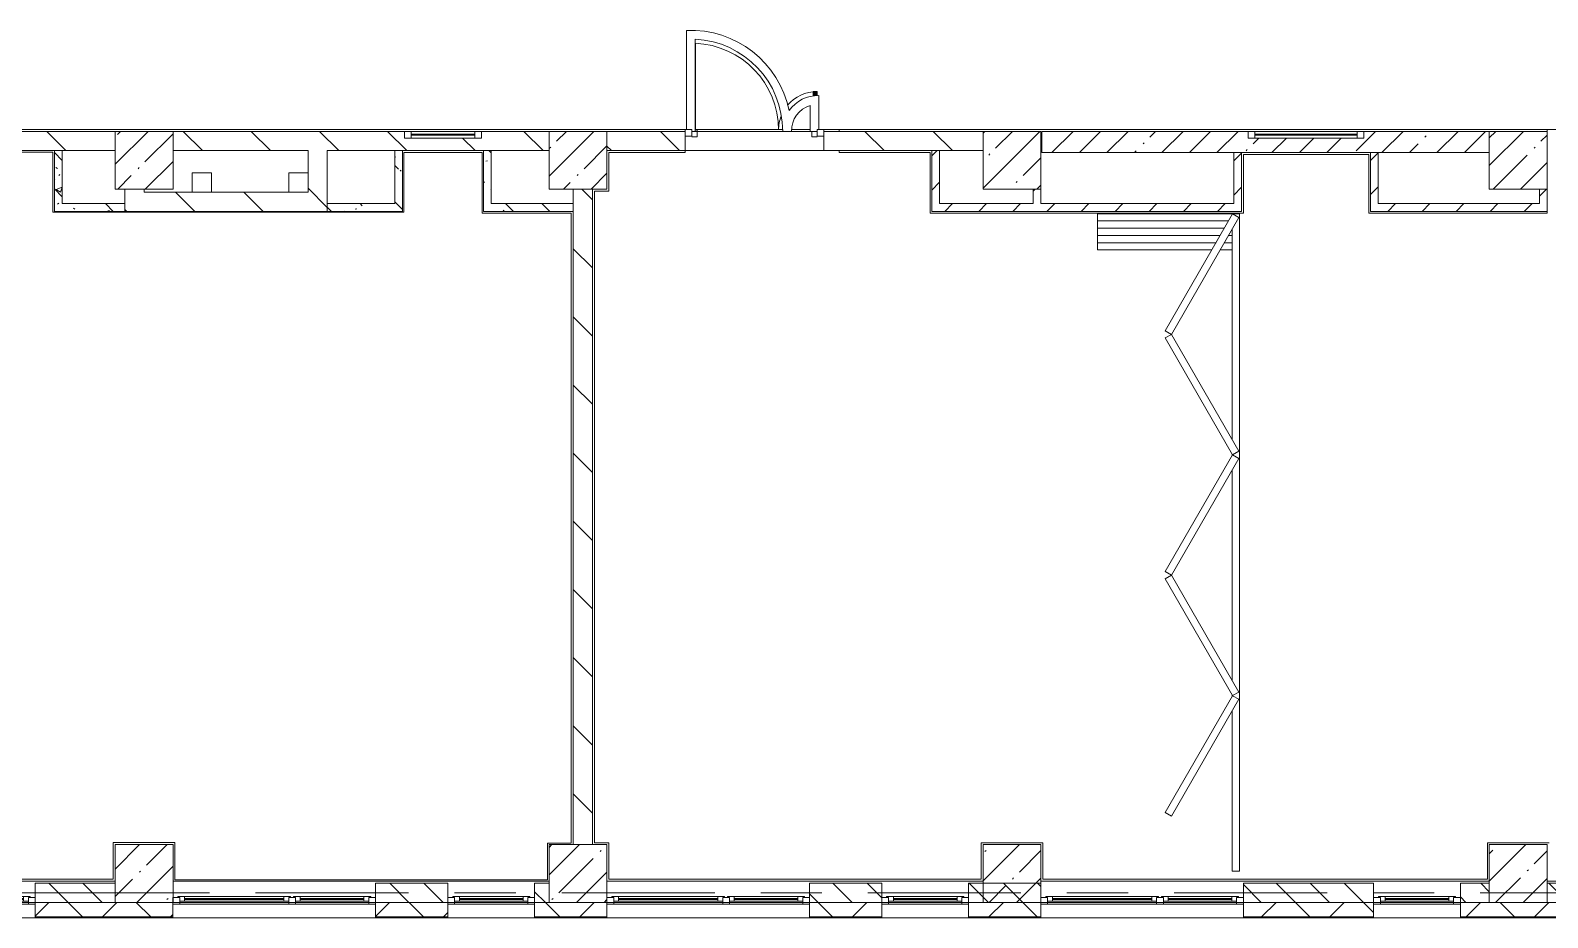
# Model space of a CAD drawing. Header units: millimetres. Extents: x 81773 to 282675, y -8553 to 29000.
# Drawn here: x 154583 to 170318, y -258 to 8948 of the extents above; entities that cross this region are included whole.
import ezdxf

# ---------------------------------------------------------------- set-up
doc = ezdxf.new("R2010")
doc.units = ezdxf.units.MM
doc.linetypes.add('Осевая', pattern=[3175, 635, -476.25, 1587.5, -476.25])
for name, color, linetype, lineweight, true_color in [('A-DETL-GENF-6', 7, 'Continuous', 5, 0xaaaaaa), ('A-DOOR-4', 7, 'Continuous', 5, 0xe2e2e2), ('A-DOOR-5', 7, 'Continuous', 5, 0xaaaaaa), ('A-DOOR-FRAM-4', 7, 'Continuous', 5, 0xaaaaaa), ('A-FLOR-3', 7, 'Continuous', 5, 0xaaaaaa), ('I-WALL-6', 7, 'Continuous', 5, 0x787878)]:
    doc.layers.add(name, color=color, linetype=linetype, lineweight=lineweight, true_color=true_color)
for name, color, linetype, lineweight in [('A-GLAZ-3', 7, 'Continuous', 5), ('A-GLAZ-CWMG-2', 7, 'Continuous', 5), ('A-WALL', 7, 'Continuous', 9), ('A-WALL-2', 7, 'Continuous', 5), ('I-WALL-4', 7, 'Continuous', 5), ('S-COLS-2', 7, 'Continuous', 5), ('Оси', 7, 'Continuous', 9), ('Оси-2', 7, 'Осевая', 9)]:
    doc.layers.add(name, color=color, linetype=linetype, lineweight=lineweight)
pattern_1 = [(135, (147802.7, 0), (-353.553, -353.553), [])]
pattern_2 = [(45, (147802.7, 0), (-176.7767, 176.7767), [])]
pattern_3 = [(135, (147802.7, 0), (-377.17, -377.17), [533.4, -88.9, 17.78, -88.9]), (135, (147802.7, 376.94), (-377.17, -377.17), []), (50, (147802.7, 0), (637.645, -55.787), [66.675, -733.425]), (355, (147802.7, 0), (-123.35, 668.7), [53.34, -586.74]), (100.451, (147855.8, -4.65), (514.3, 612.908), [56.665, -623.315]), (46.184, (147802.7, 177.8), (948.776, -147.15), [100.01, -1100.14]), (96.636, (147881.8, 165.5), (830.91, 865.997), [85, -934.97]), (351.184, (147802.7, 177.8), (830.92, 865.99), [80.01, -880.11]), (21, (147891.6, 133.35), (530.65, -357.928), [66.675, -733.425]), (326, (147891.6, 133.35), (216.308, 644.658), [53.34, -586.74]), (71.451, (147935.8, 103.5), (746.96, 286.724), [56.665, -623.315]), (37.5, (147802.7, 0), (10.8105, 295.9426), [16.764, -562.864, 16.764, -578.866, -588.962]), (37.5, (147802.7, 0), (10.8105, 295.9426), [-1175.258, 16.764, -572.198]), (7.5, (147802.7, 0), (233.869, 350.632), [16.764, -322.834, 16.764, -549.529, -224.472]), (7.5, (147802.7, 0), (233.869, 350.632), [-905.891, 16.764, -207.708]), (327.5, (147604.45, 0), (474.568, -20.0513), [16.764, -205.486, 16.764, -676.656, -920.115]), (327.5, (147604.45, 0), (474.568, -20.0513), [-915.67, 16.764, -903.351]), (317.5, (147515.55, 0), (518.452, 88.993), [16.764, -272.161, 16.764, -443.738, -653.415]), (317.5, (147515.55, 0), (518.452, 88.993), [-749.427, 16.764, -636.65])]
pattern_4 = [(45, (147802.7, 0), (-285.123, 285.123), []), (45, (148087.8, 0), (-285.123, 285.123), [504.031, -100.806, 16.764, -84.042])]

# ---------------------------------------------------------------- blocks, each defined once
blk = doc.blocks.new('120_Окно_СКБ_2Ст - 120_Окно_СКБ_2Ст 3100х2500 _мал_ створка слева-2_-22446420-3_3_3_птичка')
at = {"layer": 'A-GLAZ-3'}
for p, q in [((-1550, -127), (-1550, -57)), ((-1550, -57), (-1480, -57)), ((1550, -57), (-1550, -57)), ((-1480, -127), (-1550, -127)), ((-1550, -127), (-1500, -127)), ((-1480, -127), (-1500, -127)), ((-1500, -127), (-1500, -137)), ((-1500, -137), (-700, -137)), ((-700, -137), (-1500, -137)), ((-1480, -57), (-1480, -127)), ((-720, -87), (-1480, -87)), ((-1480, -87), (-1480, -127)), ((-1430, -137), (-1430, -87)), ((-1430, -107), (-770, -107)), ((-770, -117), (-1430, -117)), ((-770, -137), (-770, -87)), ((-720, -127), (-720, -57)), ((-720, -57), (-650, -57)), ((-720, -127), (-720, -87)), ((-650, -127), (-720, -127)), ((-700, -127), (-720, -127)), ((-700, -127), (-670, -127)), ((-700, -137), (-700, -127)), ((-650, -127), (-670, -127)), ((-670, -127), (-670, -137)), ((-670, -137), (1500, -137)), ((1500, -137), (-670, -137)), ((-650, -57), (-650, -127)), ((1480, -87), (-650, -87)), ((-650, -87), (-650, -127)), ((-600, -137), (-600, -87)), ((-600, -107), (1430, -107)), ((1430, -117), (-600, -117)), ((1430, -137), (1430, -87)), ((1480, -127), (1480, -57)), ((1480, -57), (1550, -57)), ((1480, -127), (1480, -87)), ((1550, -127), (1480, -127)), ((1500, -127), (1480, -127)), ((1500, -127), (1550, -127)), ((1500, -137), (1500, -127)), ((1550, -57), (1550, -127))]:
    blk.add_line(p, q, dxfattribs=at)
blk = doc.blocks.new('120_Окно_СКБ_2Ст - 120_Окно_СКБ_2Ст 2100х2500 _мал створка СЛЕВА_-22446485-3_3_3_птичка')
at = {"layer": 'A-GLAZ-3'}
for p, q in [((-1050, -127), (-1050, -57)), ((-1050, -57), (-980, -57)), ((1050, -57), (-1050, -57)), ((-980, -127), (-1050, -127)), ((-1050, -127), (-1000, -127)), ((-980, -127), (-1000, -127)), ((-1000, -127), (-1000, -137)), ((-1000, -137), (-200, -137)), ((-200, -137), (-1000, -137)), ((-980, -57), (-980, -127)), ((-220, -87), (-980, -87)), ((-980, -87), (-980, -127)), ((-930, -137), (-930, -87)), ((-930, -107), (-270, -107)), ((-270, -117), (-930, -117)), ((-270, -137), (-270, -87)), ((-220, -127), (-220, -57)), ((-220, -57), (-150, -57)), ((-220, -127), (-220, -87)), ((-150, -127), (-220, -127)), ((-200, -127), (-220, -127)), ((-200, -127), (-170, -127)), ((-200, -137), (-200, -127)), ((-150, -127), (-170, -127)), ((-170, -127), (-170, -137)), ((-170, -137), (1000, -137)), ((1000, -137), (-170, -137)), ((-150, -57), (-150, -127)), ((980, -87), (-150, -87)), ((-150, -87), (-150, -127)), ((-100, -137), (-100, -87)), ((-100, -107), (930, -107)), ((930, -117), (-100, -117)), ((930, -137), (930, -87)), ((980, -127), (980, -57)), ((980, -57), (1050, -57)), ((980, -127), (980, -87)), ((1050, -127), (980, -127)), ((1000, -127), (980, -127)), ((1000, -127), (1050, -127)), ((1000, -137), (1000, -127)), ((1050, -57), (1050, -127))]:
    blk.add_line(p, q, dxfattribs=at)
blk = doc.blocks.new('120_Окно_СКБ_1Ст - 120_Окно_СКБ_1Ст 900х2500_h_-22445987-3_3_3_птичка')
at = {"layer": 'A-GLAZ-3'}
for p, q in [((-450, -127), (-450, -57)), ((-450, -57), (-380, -57)), ((450, -57), (-450, -57)), ((-380, -127), (-450, -127)), ((-450, -127), (-400, -127)), ((-380, -127), (-400, -127)), ((-400, -127), (-400, -137)), ((-400, -137), (400, -137)), ((400, -137), (-400, -137)), ((-380, -57), (-380, -127)), ((380, -87), (-380, -87)), ((-380, -87), (-380, -127)), ((-330, -137), (-330, -87)), ((-330, -107), (330, -107)), ((330, -117), (-330, -117)), ((330, -137), (330, -87)), ((380, -127), (380, -57)), ((380, -57), (450, -57)), ((380, -127), (380, -87)), ((450, -127), (380, -127)), ((400, -127), (380, -127)), ((400, -127), (450, -127)), ((400, -137), (400, -127)), ((450, -57), (450, -127))]:
    blk.add_line(p, q, dxfattribs=at)
blk = doc.blocks.new('120_Окно_СКБ_2Ст - 120_Окно_СКБ_2Ст 2100х2500 _мал створка СЛЕВА_-V119-3_3_3_птичка')
at = {"layer": 'A-GLAZ-3'}
for p, q in [((-1050, -127), (-1050, -57)), ((-1050, -57), (-980, -57)), ((1050, -57), (-1050, -57)), ((-980, -127), (-1050, -127)), ((-1050, -127), (-1000, -127)), ((-980, -127), (-1000, -127)), ((-1000, -127), (-1000, -137)), ((-1000, -137), (-200, -137)), ((-200, -137), (-1000, -137)), ((-980, -57), (-980, -127)), ((-220, -87), (-980, -87)), ((-980, -87), (-980, -127)), ((-930, -137), (-930, -87)), ((-930, -107), (-270, -107)), ((-270, -117), (-930, -117)), ((-270, -137), (-270, -87)), ((-220, -127), (-220, -57)), ((-220, -57), (-150, -57)), ((-220, -127), (-220, -87)), ((-150, -127), (-220, -127)), ((-200, -127), (-220, -127)), ((-200, -127), (-170, -127)), ((-200, -137), (-200, -127)), ((-150, -127), (-170, -127)), ((-170, -127), (-170, -137)), ((-170, -137), (1000, -137)), ((1000, -137), (-170, -137)), ((-150, -57), (-150, -127)), ((980, -87), (-150, -87)), ((-150, -87), (-150, -127)), ((-100, -137), (-100, -87)), ((-100, -107), (930, -107)), ((930, -117), (-100, -117)), ((930, -137), (930, -87)), ((980, -127), (980, -57)), ((980, -57), (1050, -57)), ((980, -127), (980, -87)), ((1050, -127), (980, -127)), ((1000, -127), (980, -127)), ((1000, -127), (1050, -127)), ((1000, -137), (1000, -127)), ((1050, -57), (1050, -127))]:
    blk.add_line(p, q, dxfattribs=at)
blk = doc.blocks.new('120_Окно_СКБ_1Ст - 120_Окно_СКБ_1Ст 900х2500_h_-20664874-3_3_3_птичка')
at = {"layer": 'A-GLAZ-3'}
for p, q in [((-450, -127), (-450, -57)), ((-450, -57), (-380, -57)), ((450, -57), (-450, -57)), ((-380, -127), (-450, -127)), ((-450, -127), (-400, -127)), ((-380, -127), (-400, -127)), ((-400, -127), (-400, -137)), ((-400, -137), (400, -137)), ((400, -137), (-400, -137)), ((-380, -57), (-380, -127)), ((380, -87), (-380, -87)), ((-380, -87), (-380, -127)), ((-330, -137), (-330, -87)), ((-330, -107), (330, -107)), ((330, -117), (-330, -117)), ((330, -137), (330, -87)), ((380, -127), (380, -57)), ((380, -57), (450, -57)), ((380, -127), (380, -87)), ((450, -127), (380, -127)), ((400, -127), (380, -127)), ((400, -127), (450, -127)), ((400, -137), (400, -127)), ((450, -57), (450, -127))]:
    blk.add_line(p, q, dxfattribs=at)
blk = doc.blocks.new('DOR__перегородка__Прямоугольная - ТП-3_ Вн_ДПГ_6820х3300h-19315679-3_3_3_птичка')
at = {"layer": 'A-DOOR-5'}
for p, q in [((6445, 1474), (6820, 1474)), ((6445, 1474), (6445, 288)), ((6520, 1474), (6520, 244)), ((6595, 1474), (6595, 201)), ((6670, 1474), (6670, 158)), ((6745, 1474), (6745, 114)), ((6820, 1474), (6820, 0)), ((6445, 201), (6445, 75)), ((6520, 158), (6520, 75)), ((0, 75), (0, 0)), ((0, 75), (1664, 75)), ((0, 0), (6820, 0)), ((1814, 75), (1827, 75)), ((1977, 75), (4164, 75)), ((4314, 75), (4325, 75)), ((4475, 75), (6663, 75)), ((6595, 114), (6595, 75)), ((6813, 75), (6820, 75))]:
    blk.add_line(p, q, dxfattribs=at)
at = {"layer": 'A-DOOR-FRAM-4'}
for p, q in [((570, 707), (608, 772)), ((1783, 7), (570, 707)), ((608, 772), (1820, 72)), ((1821, 72), (3033, 772)), ((3071, 707), (1858, 7)), ((3033, 772), (3071, 707)), ((3070, 707), (3107, 772)), ((4282, 7), (3070, 707)), ((3107, 772), (4320, 72)), ((4319, 72), (5532, 772)), ((5569, 707), (4357, 7)), ((5532, 772), (5569, 707)), ((5569, 707), (5607, 772)), ((6781, 7), (5569, 707)), ((5607, 772), (6819, 72)), ((1820, 72), (1783, 7)), ((1858, 7), (1821, 72)), ((4320, 72), (4282, 7)), ((4357, 7), (4319, 72)), ((6819, 72), (6781, 7))]:
    blk.add_line(p, q, dxfattribs=at)
blk = doc.blocks.new('BSC_Колонна _Прямоугольная - 600х600-V215-3_3_3_птичка')
at = {"layer": 'S-COLS-2'}
h = blk.add_hatch(dxfattribs=at)
h.set_pattern_fill('FP_131', color=256, style=0, pattern_type=2)
h.set_pattern_definition([(45, (-22210, -7600), (-285.123, 285.123), []), (45, (-21924.88, -7600), (-285.123, 285.123), [504.031, -100.806, 16.764, -84.042])])
h.paths.add_polyline_path([(-300, -300), (300, -300), (300, 300), (-300, 300)])
for p, q in [((300, 300), (-300, 300)), ((-300, 300), (-300, -300)), ((300, -300), (300, 300)), ((-300, -300), (300, -300))]:
    blk.add_line(p, q, dxfattribs=at)
blk = doc.blocks.new('BSC_Колонна _Прямоугольная - 600х600-V216-3_3_3_птичка')
at = {"layer": 'S-COLS-2'}
h = blk.add_hatch(dxfattribs=at)
h.set_pattern_fill('FP_132', color=256, style=0, pattern_type=2)
h.set_pattern_definition([(45, (-22210, -200), (-285.123, 285.123), []), (45, (-21924.88, -200), (-285.123, 285.123), [504.031, -100.806, 16.764, -84.042])])
h.paths.add_polyline_path([(-300, -300), (300, -300), (300, 300), (-300, 300)])
for p, q in [((300, 300), (-300, 300)), ((-300, 300), (-300, -300)), ((300, -300), (300, 300)), ((-300, -300), (300, -300))]:
    blk.add_line(p, q, dxfattribs=at)
blk = doc.blocks.new('BSC_Колонна _Прямоугольная - 600х600-V218-3_3_3_птичка')
at = {"layer": 'S-COLS-2'}
h = blk.add_hatch(dxfattribs=at)
h.set_pattern_fill('FP_133', color=256, style=0, pattern_type=2)
h.set_pattern_definition([(45, (-7960, -7600), (-285.123, 285.123), []), (45, (-7674.88, -7600), (-285.123, 285.123), [504.031, -100.806, 16.764, -84.042])])
h.paths.add_polyline_path([(-300, -300), (300, -300), (300, 300), (-300, 300)])
for p, q in [((300, 300), (-300, 300)), ((-300, 300), (-300, -300)), ((300, -300), (300, 300)), ((-300, -300), (300, -300))]:
    blk.add_line(p, q, dxfattribs=at)
blk = doc.blocks.new('BSC_Колонна _Прямоугольная - 600х600-20441433-3_3_3_птичка')
at = {"layer": 'S-COLS-2'}
h = blk.add_hatch(dxfattribs=at)
h.set_pattern_fill('FP_141', color=256, style=0, pattern_type=2)
h.set_pattern_definition([(45, (-12460, -7600), (-285.123, 285.123), []), (45, (-12174.88, -7600), (-285.123, 285.123), [504.031, -100.806, 16.764, -84.042])])
h.paths.add_polyline_path([(-300, -300), (300, -300), (300, 300), (-300, 300)])
for p, q in [((300, 300), (-300, 300)), ((-300, 300), (-300, -300)), ((300, -300), (300, 300)), ((-300, -300), (300, -300))]:
    blk.add_line(p, q, dxfattribs=at)
blk = doc.blocks.new('BSC_Колонна _Прямоугольная - 600х600-V226-3_3_3_птичка')
at = {"layer": 'S-COLS-2'}
h = blk.add_hatch(dxfattribs=at)
h.set_pattern_fill('FP_142', color=256, style=0, pattern_type=2)
h.set_pattern_definition([(45, (-16960, -7600), (-285.123, 285.123), []), (45, (-16674.88, -7600), (-285.123, 285.123), [504.031, -100.806, 16.764, -84.042])])
h.paths.add_polyline_path([(-300, -300), (300, -300), (300, 300), (-300, 300)])
for p, q in [((300, 300), (-300, 300)), ((-300, 300), (-300, -300)), ((300, -300), (300, 300)), ((-300, -300), (300, -300))]:
    blk.add_line(p, q, dxfattribs=at)
blk = doc.blocks.new('120_Окно_СКБ_1Ст - 120_Окно_СКБ_1Ст 400х1200 EI30-24228621-3_3_3_птичка')
at = {"layer": 'A-GLAZ-3'}
for p, q in [((-600, 40), (-600, 110)), ((-600, 110), (-530, 110)), ((600, 110), (-600, 110)), ((-530, 40), (-600, 40)), ((-600, 40), (600, 40)), ((-530, 110), (-530, 40)), ((530, 80), (-530, 80)), ((530, 70), (-530, 70)), ((530, 40), (530, 110)), ((530, 110), (600, 110)), ((600, 40), (530, 40)), ((600, 110), (600, 40))]:
    blk.add_line(p, q, dxfattribs=at)
blk = doc.blocks.new('Прямоугольный импост - 50 x 70 мм-31927764-3_3_3_птичка')
at = {"layer": 'A-GLAZ-CWMG-2'}
for p, q in [((-70, 35), (0, 35)), ((-70, -35), (-70, 35)), ((0, 35), (0, -35)), ((0, -35), (-70, -35))]:
    blk.add_line(p, q, dxfattribs=at)
blk = doc.blocks.new('Дверь_Витражная_остекление_ - ДВН_ДАО_Главный вход_1200 в свету Д-22 _п_-31928779-3_3_3_птичка')
at = {"layer": 'A-DOOR-4'}
for points in [[(610, 384), (650, 388), (650, 430), (610, 430), (610, 388)], [(-615, 30), (-610, 30), (-615, 129)]]:
    blk.add_hatch(color=256, dxfattribs=at).paths.add_polyline_path(points)
at = {"layer": 'A-DETL-GENF-6'}
for p, q in [((-610, 30), (-610, 930)), ((650, 430), (610, 430)), ((610, 430), (610, 384)), ((650, 387), (650, 430)), ((-595, 30), (-615, 30)), ((-595, -40), (-595, 30)), ((595, -40), (595, 16)), ((-650, -40), (-595, -40)), ((650, -40), (595, -40))]:
    blk.add_line(p, q, dxfattribs=at)
at = {"layer": 'A-DOOR-5'}
blk.add_line((650, 430), (650, 387), dxfattribs=at)
for centre, radius, start, end in [((-650, 30), 900, 360, 87.7416), ((650, 30), 400, 90, 140.1159), ((650, 30), 400, 158.7261, 180)]:
    blk.add_arc(centre, radius, start, end, dxfattribs=at)
blk = doc.blocks.new('Прямоугольный импост - 50 x 70 мм-31701779-3_3_3_птичка')
at = {"layer": 'A-GLAZ-CWMG-2'}
for p, q in [((0, 35), (-70, 35)), ((-70, 35), (-70, -35)), ((0, -35), (0, 35)), ((-70, -35), (0, -35))]:
    blk.add_line(p, q, dxfattribs=at)
blk = doc.blocks.new('120_Окно_СКБ_1Ст - 120_Окно_СКБ_1Ст 400х800 EI30-24230873-3_3_3_птичка')
at = {"layer": 'A-GLAZ-3'}
for p, q in [((-400, 30), (-400, 100)), ((-400, 100), (-330, 100)), ((400, 100), (-400, 100)), ((-330, 30), (-400, 30)), ((-400, 30), (400, 30)), ((-330, 100), (-330, 30)), ((330, 70), (-330, 70)), ((330, 60), (-330, 60)), ((330, 30), (330, 100)), ((330, 100), (400, 100)), ((400, 30), (330, 30)), ((400, 100), (400, 30))]:
    blk.add_line(p, q, dxfattribs=at)

msp = doc.modelspace()

# ---------------------------------------------------------------- hatches: boundary and pattern name
at = {"layer": 'A-WALL-2'}
h = msp.add_hatch(dxfattribs=at)
h.set_pattern_fill('FP_82', color=256, style=0, pattern_type=2)
h.set_pattern_definition([(135, (147802.7, 0), (-176.7767, -176.7767), [])])
h.paths.add_polyline_path([(212962.7, -100), (213212.7, -100), (213212.7, 100), (212962.7, 100)])
h.paths.add_polyline_path([(203312.7, -100), (203312.7, 100), (202562.7, 100), (202562.7, -100), (202759.2, -100)])
h.paths.add_polyline_path([(204712.7, -100), (205612.7, -100), (205612.7, 100), (204712.7, 100), (204712.7, -52.2)])
h.paths.add_polyline_path([(212062.7, -100), (212062.7, 100), (211512.7, 100), (211512.7, -100)])
h.paths.add_polyline_path([(209212.7, -100), (209412.7, -100), (209412.7, 100), (209212.7, 100), (209212.7, 42.9)])
h.paths.add_polyline_path([(198812.7, -100), (198812.7, 100), (198062.7, 100), (198062.7, -100), (198520.6, -100)])
h.paths.add_polyline_path([(190462.7, -100), (190712.7, -100), (190712.7, 100), (190462.7, 100)])
h.paths.add_polyline_path([(189562.7, -100), (189562.7, 100), (188942.7, 100), (188942.7, -100)])
h.paths.add_polyline_path([(191212.7, -100), (192112.7, -100), (192112.7, 100), (191212.7, 100), (191212.7, -9.1)])
h.paths.add_polyline_path([(200212.7, -100), (200462.7, -100), (200462.7, 100), (200212.7, 100), (200212.7, 33.3)])
h.paths.add_polyline_path([(195962.7, -100), (195962.7, 100), (195712.7, 100), (195712.7, -100)])
h.paths.add_polyline_path([(185792.7, -100), (185792.7, 100), (185225.7, 100), (185225.7, -100)])
h.paths.add_polyline_path([(186342.7, -100), (186342.7, 100), (186292.7, 100), (186292.7, -100)])
h.paths.add_polyline_path([(184215, -100), (184325.7, -100), (184325.7, 100), (183772.7, 100), (183772.7, -100)])
h.paths.add_polyline_path([(181565.8, -100), (181672.7, -100), (181672.7, 100), (181412.7, 100), (181412.7, -100)])
h.paths.add_polyline_path([(179446.5, -100), (179912.7, -100), (179912.7, 100), (178685.5, 100), (178685.5, -100)])
h.paths.add_polyline_path([(177785.5, -100), (177785.5, 100), (177612.4, 100), (177612.4, -100)])
h.paths.add_polyline_path([(167162.7, -100), (168512.7, -100), (168512.7, 100), (167162.7, 100)])
h.paths.add_polyline_path([(174148.1, -100), (174212.4, -100), (174212.4, 100), (173962.7, 100), (173962.7, -100)])
h.paths.add_polyline_path([(173362.7, -100), (173362.7, 100), (172612.7, 100), (172612.7, -100), (173088.4, -100)])
h.paths.add_polyline_path([(170512.7, -100), (170512.7, 100), (170312.7, 100), (170312.7, -100)])
h.paths.add_polyline_path([(169712.7, -100), (169712.7, 100), (169412.7, 100), (169412.7, -100)])
h.paths.add_polyline_path([(163412.7, -100), (163412.7, 100), (162662.7, 100), (162662.7, -100)])
h.paths.add_polyline_path([(164312.7, -100), (165062.7, -100), (165062.7, 100), (164312.7, 100)])
h.paths.add_polyline_path([(159812.7, -100), (159962.7, -100), (159962.7, 100), (159812.7, 100)])
h.paths.add_polyline_path([(158253, -100), (158912.7, -100), (158912.7, 100), (158162.4, 100), (158162.4, -100)])
h.paths.add_polyline_path([(154632.7, -100), (155462.7, -100), (155462.7, 100), (154632.7, 100)])
h = msp.add_hatch(dxfattribs=at)
h.set_pattern_fill('FP_84', color=256, style=0, pattern_type=2)
h.set_pattern_definition([(45, (147802.7, 0), (-353.5534, 353.5534), []), (135, (147802.7, 0), (-353.5534, -353.5534), [])])
h.paths.add_polyline_path([(202759.2, -250), (203312.7, -250), (203312.7, -100), (202562.7, -100), (202562.7, -250)])
h.paths.add_polyline_path([(204429.8, -250), (204429.8, -100), (204212.7, -100), (204212.7, -250)])
h.paths.add_polyline_path([(188942.7, -250), (189562.7, -250), (189562.7, -100), (188942.7, -100)])
h.paths.add_polyline_path([(192112.7, -250), (192112.7, -100), (190462.7, -100), (190462.7, -250), (191212.7, -250)])
h.paths.add_polyline_path([(198812.7, -250), (198812.7, -100), (198062.7, -100), (198062.7, -250), (198520.6, -250)])
h.paths.add_polyline_path([(200212.7, -250), (200462.7, -250), (200462.7, -100), (199712.7, -100), (199712.7, -250)])
h.paths.add_polyline_path([(195212.7, -250), (195962.7, -250), (195962.7, -100), (195212.7, -100)])
h.paths.add_polyline_path([(184215, -250), (184325.7, -250), (184325.7, -100), (183772.7, -100), (183772.7, -250)])
h.paths.add_polyline_path([(185225.7, -250), (186842.7, -250), (186842.7, -100), (185225.7, -100)])
h.paths.add_polyline_path([(181565.8, -250), (181672.7, -250), (181672.7, -100), (180812.7, -100), (180812.7, -250), (181036, -250)])
h.paths.add_polyline_path([(179446.5, -250), (179912.7, -250), (179912.7, -100), (178685.5, -100), (178685.5, -250)])
h.paths.add_polyline_path([(177785.5, -250), (177785.5, -100), (177012.4, -100), (177012.4, -250), (177327.1, -250)])
h.paths.add_polyline_path([(168512.7, -250), (168512.7, -100), (167162.7, -100), (167162.7, -250), (167790.1, -250)])
h.paths.add_polyline_path([(169909.4, -250), (170512.7, -250), (170512.7, -100), (169412.7, -100), (169412.7, -250)])
h.paths.add_polyline_path([(172612.7, -250), (174212.4, -250), (174212.4, -100), (172612.7, -100)])
h.paths.add_polyline_path([(162662.7, -250), (163412.7, -250), (163412.7, -100), (162662.7, -100)])
h.paths.add_polyline_path([(164312.7, -250), (165062.7, -250), (165062.7, -100), (164312.7, -100)])
h.paths.add_polyline_path([(151532.7, -250), (151532.7, -100), (147542.7, -100), (147542.7, -250), (151365.1, -250)])
h.paths.add_polyline_path([(158912.7, -250), (158912.7, -100), (158162.4, -100), (158162.4, -250), (158253, -250)])
h.paths.add_polyline_path([(154632.7, -250), (156062.4, -250), (156062.4, -100), (154632.7, -100)])
h.paths.add_polyline_path([(160562.7, -250), (160562.7, -100), (159812.7, -100), (159812.7, -250), (160372.4, -250)])
at = {"layer": 'I-WALL-4'}
h = msp.add_hatch(dxfattribs=at)
h.set_pattern_fill('FP_83', color=256, style=0, pattern_type=2)
h.set_pattern_definition(pattern_1)
h.paths.add_polyline_path([(164462.7, 7700), (164462.7, 7900), (162812, 7900), (162812, 7700), (164012.7, 7700)])
h.paths.add_polyline_path([(155462.7, 7700), (155462.7, 7900), (154332.7, 7900), (154332.7, 7700), (154913.7, 7700)])
h.paths.add_polyline_path([(156062.7, 7700), (159962.7, 7700), (159962.7, 7900), (159262.7, 7900), (159262.7, 7830), (158462.7, 7830), (158462.7, 7900), (156062.7, 7900), (156062.7, 7789.5)])
h.paths.add_polyline_path([(161372, 7700), (161372, 7900), (160562.7, 7900), (160562.7, 7700)])
h.paths.add_polyline_path([(151532.7, 7700), (151832.7, 7700), (151832.7, 7900), (151532.7, 7900)])
h = msp.add_hatch(dxfattribs=at)
h.set_pattern_fill('FP_80', color=256, style=0, pattern_type=2)
h.set_pattern_definition(pattern_4)
h.paths.add_polyline_path([(165072.7, 7680), (169712.7, 7680), (169712.7, 7900), (168412.2, 7900), (168412.2, 7830), (167212.2, 7830), (167212.2, 7900), (165072.7, 7900)])
h = msp.add_hatch(dxfattribs=at)
h.set_pattern_fill('FP_83', color=256, style=0, pattern_type=2)
h.set_pattern_definition(pattern_1)
h.paths.add_polyline_path([(157662.7, 7070), (157662.7, 7700), (157462.7, 7700), (157462.7, 7070)])
h = msp.add_hatch(dxfattribs=at)
h.set_pattern_fill('FP_85', color=256, style=0, pattern_type=2)
h.set_pattern_definition(pattern_2)
h.paths.add_polyline_path([(164012.7, 7150), (164012.7, 7700), (163932.7, 7700), (163932.7, 7150)])
h = msp.add_hatch(dxfattribs=at)
h.set_pattern_fill('FP_85', color=256, style=0, pattern_type=2)
h.set_pattern_definition(pattern_2)
h.paths.add_polyline_path([(167142.7, 7070), (167142.7, 7680), (167062.7, 7680), (167062.7, 7070)])
h = msp.add_hatch(dxfattribs=at)
h.set_pattern_fill('FP_85', color=256, style=0, pattern_type=2)
h.set_pattern_definition(pattern_2)
h.paths.add_polyline_path([(168561.7, 7150), (168561.7, 7680), (168481.7, 7680), (168481.7, 7150)])
h = msp.add_hatch(dxfattribs=at)
h.set_pattern_fill('FP_83', color=256, style=0, pattern_type=2)
h.set_pattern_definition(pattern_1)
h.paths.add_polyline_path([(155762.7, 7070), (155762.7, 7300), (155562.7, 7300), (155562.7, 7070)])
h = msp.add_hatch(dxfattribs=at)
h.set_pattern_fill('FP_83', color=256, style=0, pattern_type=2)
h.set_pattern_definition(pattern_1)
h.paths.add_polyline_path([(157462.7, 7070), (157462.7, 7270), (155762.7, 7270), (155762.7, 7070), (156133.7, 7070)])
h = msp.add_hatch(dxfattribs=at)
h.set_pattern_fill('FP_83', color=256, style=0, pattern_type=2)
h.set_pattern_definition(pattern_1)
h.paths.add_polyline_path([(160372.4, 500), (160412.7, 500), (160412.7, 7300), (160212.7, 7300), (160212.7, 500)])
h = msp.add_hatch(dxfattribs=at)
h.set_pattern_fill('FP_85', color=256, style=0, pattern_type=2)
h.set_pattern_definition(pattern_2)
h.paths.add_polyline_path([(165062.7, 7150), (165062.7, 7300), (164982.7, 7300), (164982.7, 7150)])
h = msp.add_hatch(dxfattribs=at)
h.set_pattern_fill('FP_85', color=256, style=0, pattern_type=2)
h.set_pattern_definition(pattern_2)
h.paths.add_polyline_path([(170312.7, 7070), (170312.7, 7300), (170232.7, 7300), (170232.7, 7070)])
h = msp.add_hatch(dxfattribs=at)
h.set_pattern_fill('FP_85', color=256, style=0, pattern_type=2)
h.set_pattern_definition(pattern_2)
h.paths.add_polyline_path([(167062.7, 7070), (167062.7, 7150), (163932.7, 7150), (163932.7, 7070), (166730.4, 7070)])
h = msp.add_hatch(dxfattribs=at)
h.set_pattern_fill('FP_85', color=256, style=0, pattern_type=2)
h.set_pattern_definition(pattern_2)
h.paths.add_polyline_path([(170232.7, 7070), (170232.7, 7150), (168481.7, 7150), (168481.7, 7070), (168849.7, 7070)])
at = {"layer": 'I-WALL-6'}
h = msp.add_hatch(dxfattribs=at)
h.set_pattern_fill('FP_88', color=256, style=0, pattern_type=2)
h.set_pattern_definition(pattern_3)
h.paths.add_polyline_path([(154913.7, 7070), (154913.7, 7700), (154833.7, 7700), (154833.7, 7070)])
h = msp.add_hatch(dxfattribs=at)
h.set_pattern_fill('FP_88', color=256, style=0, pattern_type=2)
h.set_pattern_definition(pattern_3)
h.paths.add_polyline_path([(158442.7, 7150), (158442.7, 7700), (158362.7, 7700), (158362.7, 7150)])
h = msp.add_hatch(dxfattribs=at)
h.set_pattern_fill('FP_88', color=256, style=0, pattern_type=2)
h.set_pattern_definition(pattern_3)
h.paths.add_polyline_path([(159282.7, 7070), (159362.7, 7070), (159362.7, 7700), (159282.7, 7700)])
h = msp.add_hatch(dxfattribs=at)
h.set_pattern_fill('FP_88', color=256, style=0, pattern_type=2)
h.set_pattern_definition(pattern_3)
h.paths.add_polyline_path([(155562.7, 7070), (155562.7, 7150), (154913.7, 7150), (154913.7, 7070)])
h = msp.add_hatch(dxfattribs=at)
h.set_pattern_fill('FP_88', color=256, style=0, pattern_type=2)
h.set_pattern_definition(pattern_3)
h.paths.add_polyline_path([(157662.7, 7070), (158442.7, 7070), (158442.7, 7150), (157662.7, 7150)])
h = msp.add_hatch(dxfattribs=at)
h.set_pattern_fill('FP_88', color=256, style=0, pattern_type=2)
h.set_pattern_definition(pattern_3)
h.paths.add_polyline_path([(160212.7, 7070), (160212.7, 7150), (159362.7, 7150), (159362.7, 7070)])
at = {"layer": 'S-COLS-2'}
h = msp.add_hatch(dxfattribs=at)
h.set_pattern_fill('FP_80', color=256, style=0, pattern_type=2)
h.set_pattern_definition(pattern_4)
h.paths.add_polyline_path([(156062.7, -100), (156062.7, 500), (155462.7, 500), (155462.7, -100)])
h = msp.add_hatch(dxfattribs=at)
h.set_pattern_fill('FP_80', color=256, style=0, pattern_type=2)
h.set_pattern_definition(pattern_4)
h.paths.add_polyline_path([(159962.7, -100), (160562.7, -100), (160562.7, 500), (159962.7, 500), (159962.7, 100)])
h = msp.add_hatch(dxfattribs=at)
h.set_pattern_fill('FP_80', color=256, style=0, pattern_type=2)
h.set_pattern_definition(pattern_4)
h.paths.add_polyline_path([(164462.7, -100), (165062.7, -100), (165062.7, 500), (164462.7, 500)])

# ---------------------------------------------------------------- linework, layer by layer
at = {"layer": 'A-FLOR-3'}
for p, q in [((161386.9, 8947.1), (161386.9, 7919)), ((161476.9, 7900), (161476.9, 8856.8)), ((162761, 7919), (162761, 8271.9)), ((162671, 8169.4), (162671, 7900)), ((161386.9, 7920), (154332.7, 7920)), ((161442, 7900), (161476.9, 7900)), ((161476.9, 7920), (162383.9, 7920)), ((162385, 7900), (162475, 7900)), ((162476.9, 7920), (162671, 7920)), ((162671, 7900), (162742, 7900)), ((162972, 7920), (162761, 7920)), ((170407.6, 7920), (162972, 7920)), ((162972, 7900), (162972, 7920)), ((170312.7, 7920), (170312.7, 7900)), ((154817.7, 7685.5), (154332.7, 7685.5)), ((154817.7, 7060.5), (154817.7, 7685.5)), ((159267.7, 7680.5), (158457.7, 7680.5)), ((158457.7, 7680.5), (158457.7, 7060.5)), ((159267.7, 7050.5), (159267.7, 7680.5)), ((161372, 7680), (160582.7, 7680)), ((160582.7, 7680), (160582.7, 7280)), ((161372, 7700), (161372, 7680)), ((162972, 7680), (162972, 7700)), ((163912.7, 7680), (162972, 7680)), ((163912.7, 7050), (163912.7, 7680)), ((168461.7, 7660), (167162.7, 7660)), ((167162.7, 7660), (167162.7, 7050)), ((168461.7, 7050), (168461.7, 7660)), ((156262.7, 7470), (156462.7, 7470)), ((156262.7, 7270), (156262.7, 7470)), ((156462.7, 7470), (156462.7, 7270)), ((157262.7, 7470), (157462.7, 7470)), ((157262.7, 7270), (157262.7, 7470)), ((160582.7, 7280), (160432.7, 7280)), ((160432.7, 7280), (160432.7, 520)), ((158457.7, 7060.5), (154817.7, 7060.5)), ((160192.7, 7050.5), (159267.7, 7050.5)), ((160192.7, 515.5), (160192.7, 7050.5)), ((167162.7, 7050), (163912.7, 7050)), ((170312.7, 7050), (168461.7, 7050)), ((170312.7, 7070), (170312.7, 7050)), ((155442.7, 140.5), (155442.7, 520.5)), ((155442.7, 520.5), (156082.7, 520.5)), ((156082.7, 520.5), (156082.7, 135.5)), ((159947.7, 135.5), (159947.7, 515.5)), ((159947.7, 515.5), (160192.7, 515.5)), ((160432.7, 520), (160582.7, 520)), ((160582.7, 520), (160582.7, 140)), ((164442.7, 140), (164442.7, 520)), ((164442.7, 520), (165082.7, 520)), ((165082.7, 520), (165082.7, 140)), ((169692.7, 140), (169692.7, 520)), ((169692.7, 520), (170332.7, 520)), ((151552.7, 140.5), (155442.7, 140.5)), ((156082.7, 135.5), (159947.7, 135.5)), ((160582.7, 140), (164442.7, 140)), ((165082.7, 140), (169692.7, 140))]:
    msp.add_line(p, q, dxfattribs=at)
for centre, radius, start, end in [((161430, 7903), 1045, 11.78406, 92.36409), ((161430, 7903), 955, 359.82001, 87.18541), ((162754, 7903), 369, 88.91556, 144.66492), ((162754, 7903), 279, 107.31049, 180.6161)]:
    msp.add_arc(centre, radius, start, end, dxfattribs=at)
at = {"layer": 'A-WALL'}
for p, q in [((154913.7, 7700), (154833.7, 7700)), ((158442.7, 7700), (158362.7, 7700)), ((159362.7, 7700), (159282.7, 7700)), ((164012.7, 7700), (163932.7, 7700)), ((167142.7, 7680), (167062.7, 7680)), ((168561.7, 7680), (168481.7, 7680)), ((155562.7, 7070), (155562.7, 7150)), ((157662.7, 7150), (157662.7, 7070)), ((160212.7, 7070), (160212.7, 7150)), ((154632.7, -100), (155462.7, -100)), ((158162.4, -100), (158912.7, -100)), ((159812.7, -100), (159962.7, -100)), ((162662.7, -100), (163412.7, -100)), ((164312.7, -100), (165062.7, -100)), ((167162.7, -100), (168512.7, -100)), ((169412.7, -100), (169712.7, -100)), ((170312.7, -100), (170512.7, -100)), ((154632.7, -250), (156062.4, -250)), ((154632.7, -253), (156062.4, -253)), ((158162.4, -250), (158912.7, -250)), ((158162.4, -253), (158912.7, -253)), ((159812.7, -250), (160562.7, -250)), ((159812.7, -253), (160562.7, -253)), ((162662.7, -250), (163412.7, -250)), ((162662.7, -253), (163412.7, -253)), ((164312.7, -250), (165062.7, -250)), ((164312.7, -253), (165062.7, -253)), ((167162.7, -250), (168512.7, -250)), ((167162.7, -253), (168512.7, -253)), ((169412.7, -250), (170512.7, -250)), ((169412.7, -253), (170512.7, -253))]:
    msp.add_line(p, q, dxfattribs=at)
at = {"layer": 'A-WALL-2'}
for p, q in [((155462.7, 100), (154632.7, 100)), ((154632.7, 100), (154632.7, -258)), ((155462.7, -100), (155462.7, 100)), ((158912.7, 100), (158162.4, 100)), ((158162.4, 100), (158162.4, -258)), ((158912.7, -258), (158912.7, 100)), ((159962.7, 100), (159812.7, 100)), ((159812.7, 100), (159812.7, -258)), ((159962.7, -100), (159962.7, 100)), ((163412.7, 100), (162662.7, 100)), ((162662.7, 100), (162662.7, -258)), ((163412.7, -258), (163412.7, 100)), ((165062.7, 100), (164312.7, 100)), ((164312.7, 100), (164312.7, -258)), ((165062.7, -258), (165062.7, 100)), ((168512.7, 100), (167162.7, 100)), ((167162.7, 100), (167162.7, -258)), ((168512.7, -258), (168512.7, 100)), ((169712.7, 100), (169412.7, 100)), ((169412.7, 100), (169412.7, -258)), ((170512.7, 100), (170312.7, 100)), ((154632.7, -100), (147692.7, -100)), ((156062.4, -100), (155462.7, -100)), ((156062.4, -258), (156062.4, -100)), ((156062.7, -100), (158162.4, -100)), ((158912.7, -100), (159812.7, -100)), ((159962.7, -100), (160562.7, -100)), ((160562.7, -258), (160562.7, -100)), ((163412.7, -100), (164312.7, -100)), ((165062.7, -100), (167162.7, -100)), ((168512.7, -100), (169412.7, -100)), ((147534.7, -258), (163412.7, -258)), ((169412.7, -258), (163412.7, -258)), ((184325.7, -258), (169412.7, -258))]:
    msp.add_line(p, q, dxfattribs=at)
at = {"layer": 'I-WALL-4'}
for p, q in [((155462.7, 7900), (154332.7, 7900)), ((158462.7, 7900), (156062.7, 7900)), ((159962.7, 7900), (159262.7, 7900)), ((161372, 7900), (160562.7, 7900)), ((161372, 7700), (161372, 7900)), ((161476.9, 7900), (162385, 7900)), ((162475, 7900), (162671, 7900)), ((164462.7, 7900), (162812, 7900)), ((162812, 7900), (162812, 7700)), ((167212.2, 7900), (165072.7, 7900)), ((165072.7, 7900), (165072.7, 7680)), ((169712.7, 7900), (168412.2, 7900)), ((154833.7, 7700), (151532.7, 7700)), ((154833.7, 7700), (154833.7, 7070)), ((154913.7, 7700), (155462.7, 7700)), ((154913.7, 7150), (154913.7, 7700)), ((156062.7, 7700), (157462.7, 7700)), ((157462.7, 7700), (157462.7, 7270)), ((157662.7, 7700), (158362.7, 7700)), ((157662.7, 7150), (157662.7, 7700)), ((158362.7, 7700), (158362.7, 7150)), ((158442.7, 7700), (159282.7, 7700)), ((158442.7, 7070), (158442.7, 7700)), ((159282.7, 7700), (159282.7, 7070)), ((159362.7, 7700), (159962.7, 7700)), ((159362.7, 7150), (159362.7, 7700)), ((163932.7, 7700), (160562.7, 7700)), ((163932.7, 7700), (163932.7, 7070)), ((164012.7, 7700), (164462.7, 7700)), ((164012.7, 7150), (164012.7, 7700)), ((165072.7, 7680), (167062.7, 7680)), ((167062.7, 7680), (167062.7, 7150)), ((167142.7, 7070), (167142.7, 7680)), ((167142.7, 7680), (168481.7, 7680)), ((168481.7, 7680), (168481.7, 7070)), ((168561.7, 7150), (168561.7, 7680)), ((168561.7, 7680), (169712.7, 7680)), ((155562.7, 7300), (155562.7, 7150)), ((155762.7, 7270), (155762.7, 7300)), ((157462.7, 7270), (155762.7, 7270)), ((160212.7, 7300), (160212.7, 7150)), ((160412.7, 500), (160412.7, 7300)), ((164982.7, 7300), (164982.7, 7150)), ((165062.7, 7150), (165062.7, 7300)), ((170232.7, 7300), (170232.7, 7150)), ((170312.7, 7070), (170312.7, 7300)), ((155562.7, 7150), (154913.7, 7150)), ((158362.7, 7150), (157662.7, 7150)), ((160212.7, 7150), (159362.7, 7150)), ((164982.7, 7150), (164012.7, 7150)), ((167062.7, 7150), (165062.7, 7150)), ((170232.7, 7150), (168561.7, 7150)), ((154833.7, 7070), (158442.7, 7070)), ((159282.7, 7070), (160212.7, 7070)), ((160212.7, 7070), (160212.7, 500)), ((163932.7, 7070), (167142.7, 7070)), ((168481.7, 7070), (170312.7, 7070)), ((160212.7, 500), (160412.7, 500)), ((151532.7, 120), (155462.7, 120)), ((156062.7, 120), (159962.7, 120)), ((160562.7, 120), (164462.7, 120)), ((165062.7, 120), (169712.7, 120)), ((170312.7, 120), (172634, 120)), ((162662.7, -100), (160562.7, -100))]:
    msp.add_line(p, q, dxfattribs=at)
at = {"layer": 'S-COLS-2'}
for p, q in [((156062.7, 500), (155462.7, 500)), ((155462.7, 500), (155462.7, 100)), ((156062.7, -100), (156062.7, 500)), ((160212.7, 500), (159962.7, 500)), ((159962.7, 500), (159962.7, 100)), ((160412.7, 500), (160212.7, 500)), ((160562.7, 500), (160412.7, 500)), ((160562.7, -100), (160562.7, 500)), ((165062.7, 500), (164462.7, 500)), ((164462.7, 500), (164462.7, -100)), ((165062.7, -100), (165062.7, 500)), ((155462.7, 100), (155462.7, -100)), ((159962.7, 100), (159962.7, -100)), ((155462.7, -100), (156062.7, -100)), ((159962.7, -100), (160562.7, -100)), ((164462.7, -100), (165062.7, -100))]:
    msp.add_line(p, q, dxfattribs=at)
at = {"layer": 'Оси'}
msp.add_line((143307.2, 0), (155807.2, 0), dxfattribs=at)
at = {"layer": 'Оси-2'}
msp.add_line((155807.2, 0), (174062.7, 0), dxfattribs=at)

# ---------------------------------------------------------------- block references
at = {"layer": 'A-DOOR-5'}
msp.add_blockref('Дверь_Витражная_остекление_ - ДВН_ДАО_Главный вход_1200 в свету Д-22 _п_-31928779-3_3_3_птичка', (162092, 7884), dxfattribs=at)
at = {"layer": 'A-DOOR-5', "rotation": 89.99999999999955}
msp.add_blockref('DOR__перегородка__Прямоугольная - ТП-3_ Вн_ДПГ_6820х3300h-19315679-3_3_3_птичка', (167122.7, 225), dxfattribs=at)
at = {"layer": 'A-GLAZ-3'}
for name, p in [('120_Окно_СКБ_1Ст - 120_Окно_СКБ_1Ст 400х800 EI30-24230873-3_3_3_птичка', (158862.7, 7800)), ('120_Окно_СКБ_1Ст - 120_Окно_СКБ_1Ст 400х1200 EI30-24228621-3_3_3_птичка', (167812.2, 7790))]:
    msp.add_blockref(name, p, dxfattribs=at)
at = {"layer": 'A-GLAZ-3', "rotation": 180}
for name, p in [('120_Окно_СКБ_2Ст - 120_Окно_СКБ_2Ст 3100х2500 _мал_ створка слева-2_-22446420-3_3_3_птичка', (153082.7, -175)), ('120_Окно_СКБ_2Ст - 120_Окно_СКБ_2Ст 2100х2500 _мал створка СЛЕВА_-22446485-3_3_3_птичка', (157112.4, -175)), ('120_Окно_СКБ_1Ст - 120_Окно_СКБ_1Ст 900х2500_h_-22445987-3_3_3_птичка', (159362.7, -175)), ('120_Окно_СКБ_2Ст - 120_Окно_СКБ_2Ст 2100х2500 _мал створка СЛЕВА_-V119-3_3_3_птичка', (161612.7, -175)), ('120_Окно_СКБ_1Ст - 120_Окно_СКБ_1Ст 900х2500_h_-22445987-3_3_3_птичка', (163862.7, -175)), ('120_Окно_СКБ_2Ст - 120_Окно_СКБ_2Ст 2100х2500 _мал створка СЛЕВА_-V119-3_3_3_птичка', (166112.7, -175)), ('120_Окно_СКБ_1Ст - 120_Окно_СКБ_1Ст 900х2500_h_-20664874-3_3_3_птичка', (168962.7, -175))]:
    msp.add_blockref(name, p, dxfattribs=at)
at = {"layer": 'A-GLAZ-CWMG-2', "rotation": 180}
msp.add_blockref('Прямоугольный импост - 50 x 70 мм-31701779-3_3_3_птичка', (161372, 7884), dxfattribs=at)
at = {"layer": 'A-GLAZ-CWMG-2', "extrusion": (0, 0, -1), "rotation": 180}
msp.add_blockref('Прямоугольный импост - 50 x 70 мм-31927764-3_3_3_птичка', (-162812, 7884), dxfattribs=at)
at = {"layer": 'S-COLS-2'}
for name, p in [('BSC_Колонна _Прямоугольная - 600х600-V218-3_3_3_птичка', (155762.7, 7600)), ('BSC_Колонна _Прямоугольная - 600х600-20441433-3_3_3_птичка', (160262.7, 7600)), ('BSC_Колонна _Прямоугольная - 600х600-V226-3_3_3_птичка', (164762.7, 7600)), ('BSC_Колонна _Прямоугольная - 600х600-V215-3_3_3_птичка', (170012.7, 7600)), ('BSC_Колонна _Прямоугольная - 600х600-V216-3_3_3_птичка', (170012.7, 200))]:
    msp.add_blockref(name, p, dxfattribs=at)

doc.saveas('drawing.dxf')
